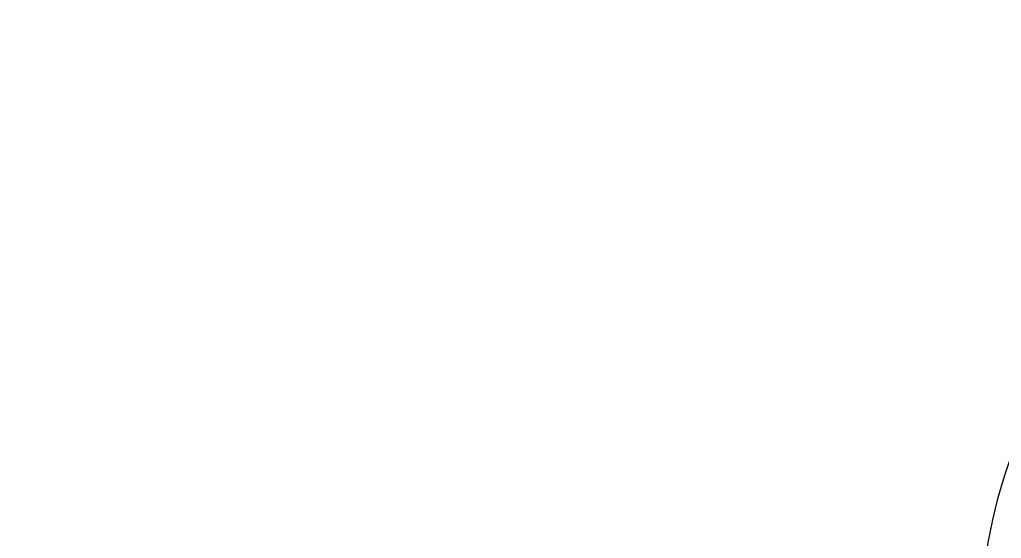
# Model space of a CAD drawing. Header units: millimetres. Extents: x 0 to 627661, y -95767 to 300888.
# Drawn here: x 508928.647 to 508930.791, y 25956.491 to 25957.623 of the extents above; entities that cross this region are included whole.
import ezdxf
from ezdxf.enums import TextEntityAlignment as Align

# ---------------------------------------------------------------- set-up
doc = ezdxf.new("R2018")
doc.units = ezdxf.units.MM
for name, color, linetype, lineweight in [('АР_Маркер экспликации', 239, 'Continuous', 13), ('АР_Номер помещения', 250, 'Continuous', 9), ('АР_Размеры', 175, 'Continuous', 9), ('АР_Сущ Несущая стена', 250, 'Continuous', 50)]:
    doc.layers.add(name, color=color, linetype=linetype, lineweight=lineweight)
doc.layers.add('АР_Названия помещений', color=124, linetype='Continuous', lineweight=5, plot=False)
doc.layers.add('АР_Помещения_площадь', color=19, linetype='Continuous', lineweight=9, plot=False)
doc.styles.add('ISOCPEUR', font='', dxfattribs={"height": 250})
doc.styles.get("Standard").update_dxf_attribs({"font": 'GOST.TTF'})
doc.styles.get('ISOCPEUR').set_extended_font_data('ISOCPEUR', italic=True)

# ---------------------------------------------------------------- blocks, each defined once
blk = doc.blocks.new('*U87')
at = {"color": 7, "style": 'ISOCPEUR', "width": 0.7, "flags": 1}
blk.add_attdef('КАТЕГОРИЯ', (-499.1655, -2092.1864), '', height=250, dxfattribs=at)
at = {"layer": 'АР_Номер помещения', "color": 7, "style": 'ISOCPEUR', "width": 0.7}
blk.add_attdef('НОМЕР_ПОМЕЩЕНИЯ', text='', height=300, dxfattribs=at).set_placement((-13874.5004, 6637.5515), align=Align.MIDDLE_CENTER)
at = {"layer": 'АР_Помещения_площадь', "color": 7, "lineweight": 30, "width": 0.7, "flags": 104}
blk.add_attdef('ИМЯ_ПОМЕЩЕНИЯ', text='', height=100, dxfattribs=at).set_placement((157.6277, 1217.1414), align=Align.MIDDLE_CENTER)
at = {"layer": 'АР_Помещения_площадь', "color": 7, "style": 'ISOCPEUR', "width": 0.7}
blk.add_attdef('ПЛОЩАДЬ_ПОМЕЩЕНИЯ', text='', height=200, dxfattribs=at).set_placement((-12654.5821, 407.6716), align=Align.MIDDLE_RIGHT)
blk = doc.blocks.new('*U85')
at = {"color": 7, "style": 'ISOCPEUR', "width": 0.7, "flags": 1}
blk.add_attdef('КАТЕГОРИЯ', (-499.1655, -2092.1864), '', height=250, dxfattribs=at)
at = {"layer": 'АР_Номер помещения', "color": 7, "style": 'ISOCPEUR', "width": 0.7}
blk.add_attdef('НОМЕР_ПОМЕЩЕНИЯ', text='', height=300, dxfattribs=at).set_placement((-17424.9012, 1870.773), align=Align.MIDDLE_CENTER)
at = {"layer": 'АР_Помещения_площадь', "color": 7, "lineweight": 30, "width": 0.7, "flags": 104}
blk.add_attdef('ИМЯ_ПОМЕЩЕНИЯ', text='', height=100, dxfattribs=at).set_placement((157.6277, 1217.1414), align=Align.MIDDLE_CENTER)
at = {"layer": 'АР_Помещения_площадь', "color": 7, "style": 'ISOCPEUR', "width": 0.7}
blk.add_attdef('ПЛОЩАДЬ_ПОМЕЩЕНИЯ', text='', height=200, dxfattribs=at).set_placement((-12452.8113, 399.3563), align=Align.MIDDLE_RIGHT)

msp = doc.modelspace()

# ---------------------------------------------------------------- linework, layer by layer
at = {"layer": 'АР_Размеры', "color": 5, "lineweight": 9, "ltscale": 100, "transparency": 33554687}
msp.add_lwpolyline([(508930.797, 25962.024), (508930.1117, 25962.3978), (508926.7502, 25961.802, 0.551224), (508926.5553, 25961.3249), (508928.3652, 25958.7978, -0.267349), (508928.4655, 25957.7684), (508927.9155, 25956.6803, 0.249629), (508927.9483, 25956.1657), (508930.4163, 25952.0217, 0.827043), (508931.4234, 25952.4057), (508930.7638, 25956.1273, -0.414326), (508931.6035, 25957.3287)], format="xyb", dxfattribs=at)
msp.add_lwpolyline([(508930.797, 25962.024), (508930.1117, 25962.3978), (508926.7502, 25961.802, 0.551224), (508926.5553, 25961.3249), (508928.3652, 25958.7978, -0.267349), (508928.4655, 25957.7684), (508927.9155, 25956.6803, 0.249629), (508927.9483, 25956.1657), (508930.4163, 25952.0217, 0.827043), (508931.4234, 25952.4057), (508930.7638, 25956.1273, -0.414326), (508931.6035, 25957.3287)], format="xyb", dxfattribs=at)
msp.add_lwpolyline([(508930.797, 25962.024), (508930.1117, 25962.3978), (508926.7502, 25961.802, 0.551224), (508926.5553, 25961.3249), (508928.3652, 25958.7978, -0.267349), (508928.4655, 25957.7684), (508927.9155, 25956.6803, 0.249629), (508927.9483, 25956.1657), (508930.4163, 25952.0217, 0.827043), (508931.4234, 25952.4057), (508930.7638, 25956.1273, -0.414326), (508931.6035, 25957.3287)], format="xyb", dxfattribs=at)
msp.add_lwpolyline([(508930.797, 25962.024), (508930.1117, 25962.3978), (508926.7502, 25961.802, 0.551224), (508926.5553, 25961.3249), (508928.3652, 25958.7978, -0.267349), (508928.4655, 25957.7684), (508927.9155, 25956.6803, 0.249629), (508927.9483, 25956.1657), (508930.4163, 25952.0217, 0.827043), (508931.4234, 25952.4057), (508930.7638, 25956.1273, -0.414326), (508931.6035, 25957.3287)], format="xyb", dxfattribs=at)
msp.add_lwpolyline([(508930.797, 25962.024), (508930.1117, 25962.3978), (508926.7502, 25961.802, 0.551224), (508926.5553, 25961.3249), (508928.3652, 25958.7978, -0.267349), (508928.4655, 25957.7684), (508927.9155, 25956.6803, 0.249629), (508927.9483, 25956.1657), (508930.4163, 25952.0217, 0.827043), (508931.4234, 25952.4057), (508930.7638, 25956.1273, -0.414326), (508931.6035, 25957.3287)], format="xyb", dxfattribs=at)
msp.add_lwpolyline([(508930.797, 25962.024), (508930.1117, 25962.3978), (508926.7502, 25961.802, 0.551224), (508926.5553, 25961.3249), (508928.3652, 25958.7978, -0.267349), (508928.4655, 25957.7684), (508927.9155, 25956.6803, 0.249629), (508927.9483, 25956.1657), (508930.4163, 25952.0217, 0.827043), (508931.4234, 25952.4057), (508930.7638, 25956.1273, -0.414326), (508931.6035, 25957.3287)], format="xyb", dxfattribs=at)
msp.add_lwpolyline([(508930.797, 25962.024), (508930.1117, 25962.3978), (508926.7502, 25961.802, 0.551224), (508926.5553, 25961.3249), (508928.3652, 25958.7978, -0.267349), (508928.4655, 25957.7684), (508927.9155, 25956.6803, 0.249629), (508927.9483, 25956.1657), (508930.4163, 25952.0217, 0.827043), (508931.4234, 25952.4057), (508930.7638, 25956.1273, -0.414326), (508931.6035, 25957.3287)], format="xyb", dxfattribs=at)
msp.add_lwpolyline([(508930.797, 25962.024), (508930.1117, 25962.3978), (508926.7502, 25961.802, 0.551224), (508926.5553, 25961.3249), (508928.3652, 25958.7978, -0.267349), (508928.4655, 25957.7684), (508927.9155, 25956.6803, 0.249629), (508927.9483, 25956.1657), (508930.4163, 25952.0217, 0.827043), (508931.4234, 25952.4057), (508930.7638, 25956.1273, -0.414326), (508931.6035, 25957.3287)], format="xyb", dxfattribs=at)
msp.add_lwpolyline([(508930.797, 25962.024), (508930.1117, 25962.3978), (508926.7502, 25961.802, 0.551224), (508926.5553, 25961.3249), (508928.3652, 25958.7978, -0.267349), (508928.4655, 25957.7684), (508927.9155, 25956.6803, 0.249629), (508927.9483, 25956.1657), (508930.4163, 25952.0217, 0.827043), (508931.4234, 25952.4057), (508930.7638, 25956.1273, -0.414326), (508931.6035, 25957.3287)], format="xyb", dxfattribs=at)
msp.add_lwpolyline([(508930.797, 25962.024), (508930.1117, 25962.3978), (508926.7502, 25961.802, 0.551224), (508926.5553, 25961.3249), (508928.3652, 25958.7978, -0.267349), (508928.4655, 25957.7684), (508927.9155, 25956.6803, 0.249629), (508927.9483, 25956.1657), (508930.4163, 25952.0217, 0.827043), (508931.4234, 25952.4057), (508930.7638, 25956.1273, -0.414326), (508931.6035, 25957.3287)], format="xyb", dxfattribs=at)
msp.add_lwpolyline([(508930.797, 25962.024), (508930.1117, 25962.3978), (508926.7502, 25961.802, 0.551224), (508926.5553, 25961.3249), (508928.3652, 25958.7978, -0.267349), (508928.4655, 25957.7684), (508927.9155, 25956.6803, 0.249629), (508927.9483, 25956.1657), (508930.4163, 25952.0217, 0.827043), (508931.4234, 25952.4057), (508930.7638, 25956.1273, -0.414326), (508931.6035, 25957.3287)], format="xyb", dxfattribs=at)
msp.add_lwpolyline([(508930.797, 25962.024), (508930.1117, 25962.3978), (508926.7502, 25961.802, 0.551224), (508926.5553, 25961.3249), (508928.3652, 25958.7978, -0.267349), (508928.4655, 25957.7684), (508927.9155, 25956.6803, 0.249629), (508927.9483, 25956.1657), (508930.4163, 25952.0217, 0.827043), (508931.4234, 25952.4057), (508930.7638, 25956.1273, -0.414326), (508931.6035, 25957.3287)], format="xyb", dxfattribs=at)
msp.add_lwpolyline([(508930.797, 25962.024), (508930.1117, 25962.3978), (508926.7502, 25961.802, 0.551224), (508926.5553, 25961.3249), (508928.3652, 25958.7978, -0.267349), (508928.4655, 25957.7684), (508927.9155, 25956.6803, 0.249629), (508927.9483, 25956.1657), (508930.4163, 25952.0217, 0.827043), (508931.4234, 25952.4057), (508930.7638, 25956.1273, -0.414326), (508931.6035, 25957.3287)], format="xyb", dxfattribs=at)
msp.add_lwpolyline([(508930.797, 25962.024), (508930.1117, 25962.3978), (508926.7502, 25961.802, 0.551224), (508926.5553, 25961.3249), (508928.3652, 25958.7978, -0.267349), (508928.4655, 25957.7684), (508927.9155, 25956.6803, 0.249629), (508927.9483, 25956.1657), (508930.4163, 25952.0217, 0.827043), (508931.4234, 25952.4057), (508930.7638, 25956.1273, -0.414326), (508931.6035, 25957.3287)], format="xyb", dxfattribs=at)
msp.add_lwpolyline([(508930.797, 25962.024), (508930.1117, 25962.3978), (508926.7502, 25961.802, 0.551224), (508926.5553, 25961.3249), (508928.3652, 25958.7978, -0.267349), (508928.4655, 25957.7684), (508927.9155, 25956.6803, 0.249629), (508927.9483, 25956.1657), (508930.4163, 25952.0217, 0.827043), (508931.4234, 25952.4057), (508930.7638, 25956.1273, -0.414326), (508931.6035, 25957.3287)], format="xyb", dxfattribs=at)
msp.add_lwpolyline([(508930.797, 25962.024), (508930.1117, 25962.3978), (508926.7502, 25961.802, 0.551224), (508926.5553, 25961.3249), (508928.3652, 25958.7978, -0.267349), (508928.4655, 25957.7684), (508927.9155, 25956.6803, 0.249629), (508927.9483, 25956.1657), (508930.4163, 25952.0217, 0.827043), (508931.4234, 25952.4057), (508930.7638, 25956.1273, -0.414326), (508931.6035, 25957.3287)], format="xyb", dxfattribs=at)
msp.add_lwpolyline([(508930.797, 25962.024), (508930.1117, 25962.3978), (508926.7502, 25961.802, 0.551224), (508926.5553, 25961.3249), (508928.3652, 25958.7978, -0.267349), (508928.4655, 25957.7684), (508927.9155, 25956.6803, 0.249629), (508927.9483, 25956.1657), (508930.4163, 25952.0217, 0.827043), (508931.4234, 25952.4057), (508930.7638, 25956.1273, -0.414326), (508931.6035, 25957.3287)], format="xyb", dxfattribs=at)
msp.add_lwpolyline([(508930.797, 25962.024), (508930.1117, 25962.3978), (508926.7502, 25961.802, 0.551224), (508926.5553, 25961.3249), (508928.3652, 25958.7978, -0.267349), (508928.4655, 25957.7684), (508927.9155, 25956.6803, 0.249629), (508927.9483, 25956.1657), (508930.4163, 25952.0217, 0.827043), (508931.4234, 25952.4057), (508930.7638, 25956.1273, -0.414326), (508931.6035, 25957.3287)], format="xyb", dxfattribs=at)
msp.add_lwpolyline([(508930.797, 25962.024), (508930.1117, 25962.3978), (508926.7502, 25961.802, 0.551224), (508926.5553, 25961.3249), (508928.3652, 25958.7978, -0.267349), (508928.4655, 25957.7684), (508927.9155, 25956.6803, 0.249629), (508927.9483, 25956.1657), (508930.4163, 25952.0217, 0.827043), (508931.4234, 25952.4057), (508930.7638, 25956.1273, -0.414326), (508931.6035, 25957.3287)], format="xyb", dxfattribs=at)
msp.add_lwpolyline([(508930.797, 25962.024), (508930.1117, 25962.3978), (508926.7502, 25961.802, 0.551224), (508926.5553, 25961.3249), (508928.3652, 25958.7978, -0.267349), (508928.4655, 25957.7684), (508927.9155, 25956.6803, 0.249629), (508927.9483, 25956.1657), (508930.4163, 25952.0217, 0.827043), (508931.4234, 25952.4057), (508930.7638, 25956.1273, -0.414326), (508931.6035, 25957.3287)], format="xyb", dxfattribs=at)
msp.add_lwpolyline([(508930.797, 25962.024), (508930.1117, 25962.3978), (508926.7502, 25961.802, 0.551224), (508926.5553, 25961.3249), (508928.3652, 25958.7978, -0.267349), (508928.4655, 25957.7684), (508927.9155, 25956.6803, 0.249629), (508927.9483, 25956.1657), (508930.4163, 25952.0217, 0.827043), (508931.4234, 25952.4057), (508930.7638, 25956.1273, -0.414326), (508931.6035, 25957.3287)], format="xyb", dxfattribs=at)
msp.add_lwpolyline([(508930.797, 25962.024), (508930.1117, 25962.3978), (508926.7502, 25961.802, 0.551224), (508926.5553, 25961.3249), (508928.3652, 25958.7978, -0.267349), (508928.4655, 25957.7684), (508927.9155, 25956.6803, 0.249629), (508927.9483, 25956.1657), (508930.4163, 25952.0217, 0.827043), (508931.4234, 25952.4057), (508930.7638, 25956.1273, -0.414326), (508931.6035, 25957.3287)], format="xyb", dxfattribs=at)
msp.add_lwpolyline([(508930.797, 25962.024), (508930.1117, 25962.3978), (508926.7502, 25961.802, 0.551224), (508926.5553, 25961.3249), (508928.3652, 25958.7978, -0.267349), (508928.4655, 25957.7684), (508927.9155, 25956.6803, 0.249629), (508927.9483, 25956.1657), (508930.4163, 25952.0217, 0.827043), (508931.4234, 25952.4057), (508930.7638, 25956.1273, -0.414326), (508931.6035, 25957.3287)], format="xyb", dxfattribs=at)
msp.add_lwpolyline([(508930.797, 25962.024), (508930.1117, 25962.3978), (508926.7502, 25961.802, 0.551224), (508926.5553, 25961.3249), (508928.3652, 25958.7978, -0.267349), (508928.4655, 25957.7684), (508927.9155, 25956.6803, 0.249629), (508927.9483, 25956.1657), (508930.4163, 25952.0217, 0.827043), (508931.4234, 25952.4057), (508930.7638, 25956.1273, -0.414326), (508931.6035, 25957.3287)], format="xyb", dxfattribs=at)
msp.add_lwpolyline([(508930.797, 25962.024), (508930.1117, 25962.3978), (508926.7502, 25961.802, 0.551224), (508926.5553, 25961.3249), (508928.3652, 25958.7978, -0.267349), (508928.4655, 25957.7684), (508927.9155, 25956.6803, 0.249629), (508927.9483, 25956.1657), (508930.4163, 25952.0217, 0.827043), (508931.4234, 25952.4057), (508930.7638, 25956.1273, -0.414326), (508931.6035, 25957.3287)], format="xyb", dxfattribs=at)
msp.add_lwpolyline([(508930.797, 25962.024), (508930.1117, 25962.3978), (508926.7502, 25961.802, 0.551224), (508926.5553, 25961.3249), (508928.3652, 25958.7978, -0.267349), (508928.4655, 25957.7684), (508927.9155, 25956.6803, 0.249629), (508927.9483, 25956.1657), (508930.4163, 25952.0217, 0.827043), (508931.4234, 25952.4057), (508930.7638, 25956.1273, -0.414326), (508931.6035, 25957.3287)], format="xyb", dxfattribs=at)
msp.add_lwpolyline([(508930.797, 25962.024), (508930.1117, 25962.3978), (508926.7502, 25961.802, 0.551224), (508926.5553, 25961.3249), (508928.3652, 25958.7978, -0.267349), (508928.4655, 25957.7684), (508927.9155, 25956.6803, 0.249629), (508927.9483, 25956.1657), (508930.4163, 25952.0217, 0.827043), (508931.4234, 25952.4057), (508930.7638, 25956.1273, -0.414326), (508931.6035, 25957.3287)], format="xyb", dxfattribs=at)
msp.add_lwpolyline([(508930.797, 25962.024), (508930.1117, 25962.3978), (508926.7502, 25961.802, 0.551224), (508926.5553, 25961.3249), (508928.3652, 25958.7978, -0.267349), (508928.4655, 25957.7684), (508927.9155, 25956.6803, 0.249629), (508927.9483, 25956.1657), (508930.4163, 25952.0217, 0.827043), (508931.4234, 25952.4057), (508930.7638, 25956.1273, -0.414326), (508931.6035, 25957.3287)], format="xyb", dxfattribs=at)
msp.add_lwpolyline([(508930.797, 25962.024), (508930.1117, 25962.3978), (508926.7502, 25961.802, 0.551224), (508926.5553, 25961.3249), (508928.3652, 25958.7978, -0.267349), (508928.4655, 25957.7684), (508927.9155, 25956.6803, 0.249629), (508927.9483, 25956.1657), (508930.4163, 25952.0217, 0.827043), (508931.4234, 25952.4057), (508930.7638, 25956.1273, -0.414326), (508931.6035, 25957.3287)], format="xyb", dxfattribs=at)
msp.add_lwpolyline([(508930.797, 25962.024), (508930.1117, 25962.3978), (508926.7502, 25961.802, 0.551224), (508926.5553, 25961.3249), (508928.3652, 25958.7978, -0.267349), (508928.4655, 25957.7684), (508927.9155, 25956.6803, 0.249629), (508927.9483, 25956.1657), (508930.4163, 25952.0217, 0.827043), (508931.4234, 25952.4057), (508930.7638, 25956.1273, -0.414326), (508931.6035, 25957.3287)], format="xyb", dxfattribs=at)
msp.add_lwpolyline([(508930.797, 25962.024), (508930.1117, 25962.3978), (508926.7502, 25961.802, 0.551224), (508926.5553, 25961.3249), (508928.3652, 25958.7978, -0.267349), (508928.4655, 25957.7684), (508927.9155, 25956.6803, 0.249629), (508927.9483, 25956.1657), (508930.4163, 25952.0217, 0.827043), (508931.4234, 25952.4057), (508930.7638, 25956.1273, -0.414326), (508931.6035, 25957.3287)], format="xyb", dxfattribs=at)
msp.add_lwpolyline([(508930.797, 25962.024), (508930.1117, 25962.3978), (508926.7502, 25961.802, 0.551224), (508926.5553, 25961.3249), (508928.3652, 25958.7978, -0.267349), (508928.4655, 25957.7684), (508927.9155, 25956.6803, 0.249629), (508927.9483, 25956.1657), (508930.4163, 25952.0217, 0.827043), (508931.4234, 25952.4057), (508930.7638, 25956.1273, -0.414326), (508931.6035, 25957.3287)], format="xyb", dxfattribs=at)
msp.add_lwpolyline([(508930.797, 25962.024), (508930.1117, 25962.3978), (508926.7502, 25961.802, 0.551224), (508926.5553, 25961.3249), (508928.3652, 25958.7978, -0.267349), (508928.4655, 25957.7684), (508927.9155, 25956.6803, 0.249629), (508927.9483, 25956.1657), (508930.4163, 25952.0217, 0.827043), (508931.4234, 25952.4057), (508930.7638, 25956.1273, -0.414326), (508931.6035, 25957.3287)], format="xyb", dxfattribs=at)
msp.add_lwpolyline([(508930.797, 25962.024), (508930.1117, 25962.3978), (508926.7502, 25961.802, 0.551224), (508926.5553, 25961.3249), (508928.3652, 25958.7978, -0.267349), (508928.4655, 25957.7684), (508927.9155, 25956.6803, 0.249629), (508927.9483, 25956.1657), (508930.4163, 25952.0217, 0.827043), (508931.4234, 25952.4057), (508930.7638, 25956.1273, -0.414326), (508931.6035, 25957.3287)], format="xyb", dxfattribs=at)
msp.add_lwpolyline([(508930.797, 25962.024), (508930.1117, 25962.3978), (508926.7502, 25961.802, 0.551224), (508926.5553, 25961.3249), (508928.3652, 25958.7978, -0.267349), (508928.4655, 25957.7684), (508927.9155, 25956.6803, 0.249629), (508927.9483, 25956.1657), (508930.4163, 25952.0217, 0.827043), (508931.4234, 25952.4057), (508930.7638, 25956.1273, -0.414326), (508931.6035, 25957.3287)], format="xyb", dxfattribs=at)
msp.add_lwpolyline([(508930.797, 25962.024), (508930.1117, 25962.3978), (508926.7502, 25961.802, 0.551224), (508926.5553, 25961.3249), (508928.3652, 25958.7978, -0.267349), (508928.4655, 25957.7684), (508927.9155, 25956.6803, 0.249629), (508927.9483, 25956.1657), (508930.4163, 25952.0217, 0.827043), (508931.4234, 25952.4057), (508930.7638, 25956.1273, -0.414326), (508931.6035, 25957.3287)], format="xyb", dxfattribs=at)
msp.add_lwpolyline([(508930.797, 25962.024), (508930.1117, 25962.3978), (508926.7502, 25961.802, 0.551224), (508926.5553, 25961.3249), (508928.3652, 25958.7978, -0.267349), (508928.4655, 25957.7684), (508927.9155, 25956.6803, 0.249629), (508927.9483, 25956.1657), (508930.4163, 25952.0217, 0.827043), (508931.4234, 25952.4057), (508930.7638, 25956.1273, -0.414326), (508931.6035, 25957.3287)], format="xyb", dxfattribs=at)
msp.add_lwpolyline([(508930.797, 25962.024), (508930.1117, 25962.3978), (508926.7502, 25961.802, 0.551224), (508926.5553, 25961.3249), (508928.3652, 25958.7978, -0.267349), (508928.4655, 25957.7684), (508927.9155, 25956.6803, 0.249629), (508927.9483, 25956.1657), (508930.4163, 25952.0217, 0.827043), (508931.4234, 25952.4057), (508930.7638, 25956.1273, -0.414326), (508931.6035, 25957.3287)], format="xyb", dxfattribs=at)
msp.add_lwpolyline([(508930.797, 25962.024), (508930.1117, 25962.3978), (508926.7502, 25961.802, 0.551224), (508926.5553, 25961.3249), (508928.3652, 25958.7978, -0.267349), (508928.4655, 25957.7684), (508927.9155, 25956.6803, 0.249629), (508927.9483, 25956.1657), (508930.4163, 25952.0217, 0.827043), (508931.4234, 25952.4057), (508930.7638, 25956.1273, -0.414326), (508931.6035, 25957.3287)], format="xyb", dxfattribs=at)
msp.add_lwpolyline([(508930.797, 25962.024), (508930.1117, 25962.3978), (508926.7502, 25961.802, 0.551224), (508926.5553, 25961.3249), (508928.3652, 25958.7978, -0.267349), (508928.4655, 25957.7684), (508927.9155, 25956.6803, 0.249629), (508927.9483, 25956.1657), (508930.4163, 25952.0217, 0.827043), (508931.4234, 25952.4057), (508930.7638, 25956.1273, -0.414326), (508931.6035, 25957.3287)], format="xyb", dxfattribs=at)
msp.add_lwpolyline([(508930.797, 25962.024), (508930.1117, 25962.3978), (508926.7502, 25961.802, 0.551224), (508926.5553, 25961.3249), (508928.3652, 25958.7978, -0.267349), (508928.4655, 25957.7684), (508927.9155, 25956.6803, 0.249629), (508927.9483, 25956.1657), (508930.4163, 25952.0217, 0.827043), (508931.4234, 25952.4057), (508930.7638, 25956.1273, -0.414326), (508931.6035, 25957.3287)], format="xyb", dxfattribs=at)
msp.add_lwpolyline([(508930.797, 25962.024), (508930.1117, 25962.3978), (508926.7502, 25961.802, 0.551224), (508926.5553, 25961.3249), (508928.3652, 25958.7978, -0.267349), (508928.4655, 25957.7684), (508927.9155, 25956.6803, 0.249629), (508927.9483, 25956.1657), (508930.4163, 25952.0217, 0.827043), (508931.4234, 25952.4057), (508930.7638, 25956.1273, -0.414326), (508931.6035, 25957.3287)], format="xyb", dxfattribs=at)
msp.add_lwpolyline([(508930.797, 25962.024), (508930.1117, 25962.3978), (508926.7502, 25961.802, 0.551224), (508926.5553, 25961.3249), (508928.3652, 25958.7978, -0.267349), (508928.4655, 25957.7684), (508927.9155, 25956.6803, 0.249629), (508927.9483, 25956.1657), (508930.4163, 25952.0217, 0.827043), (508931.4234, 25952.4057), (508930.7638, 25956.1273, -0.414326), (508931.6035, 25957.3287)], format="xyb", dxfattribs=at)
msp.add_lwpolyline([(508930.797, 25962.024), (508930.1117, 25962.3978), (508926.7502, 25961.802, 0.551224), (508926.5553, 25961.3249), (508928.3652, 25958.7978, -0.267349), (508928.4655, 25957.7684), (508927.9155, 25956.6803, 0.249629), (508927.9483, 25956.1657), (508930.4163, 25952.0217, 0.827043), (508931.4234, 25952.4057), (508930.7638, 25956.1273, -0.414326), (508931.6035, 25957.3287)], format="xyb", dxfattribs=at)
msp.add_lwpolyline([(508930.797, 25962.024), (508930.1117, 25962.3978), (508926.7502, 25961.802, 0.551224), (508926.5553, 25961.3249), (508928.3652, 25958.7978, -0.267349), (508928.4655, 25957.7684), (508927.9155, 25956.6803, 0.249629), (508927.9483, 25956.1657), (508930.4163, 25952.0217, 0.827043), (508931.4234, 25952.4057), (508930.7638, 25956.1273, -0.414326), (508931.6035, 25957.3287)], format="xyb", dxfattribs=at)
msp.add_lwpolyline([(508930.797, 25962.024), (508930.1117, 25962.3978), (508926.7502, 25961.802, 0.551224), (508926.5553, 25961.3249), (508928.3652, 25958.7978, -0.267349), (508928.4655, 25957.7684), (508927.9155, 25956.6803, 0.249629), (508927.9483, 25956.1657), (508930.4163, 25952.0217, 0.827043), (508931.4234, 25952.4057), (508930.7638, 25956.1273, -0.414326), (508931.6035, 25957.3287)], format="xyb", dxfattribs=at)
msp.add_lwpolyline([(508930.797, 25962.024), (508930.1117, 25962.3978), (508926.7502, 25961.802, 0.551224), (508926.5553, 25961.3249), (508928.3652, 25958.7978, -0.267349), (508928.4655, 25957.7684), (508927.9155, 25956.6803, 0.249629), (508927.9483, 25956.1657), (508930.4163, 25952.0217, 0.827043), (508931.4234, 25952.4057), (508930.7638, 25956.1273, -0.414326), (508931.6035, 25957.3287)], format="xyb", dxfattribs=at)
msp.add_lwpolyline([(508930.797, 25962.024), (508930.1117, 25962.3978), (508926.7502, 25961.802, 0.551224), (508926.5553, 25961.3249), (508928.3652, 25958.7978, -0.267349), (508928.4655, 25957.7684), (508927.9155, 25956.6803, 0.249629), (508927.9483, 25956.1657), (508930.4163, 25952.0217, 0.827043), (508931.4234, 25952.4057), (508930.7638, 25956.1273, -0.414326), (508931.6035, 25957.3287)], format="xyb", dxfattribs=at)
msp.add_lwpolyline([(508930.797, 25962.024), (508930.1117, 25962.3978), (508926.7502, 25961.802, 0.551224), (508926.5553, 25961.3249), (508928.3652, 25958.7978, -0.267349), (508928.4655, 25957.7684), (508927.9155, 25956.6803, 0.249629), (508927.9483, 25956.1657), (508930.4163, 25952.0217, 0.827043), (508931.4234, 25952.4057), (508930.7638, 25956.1273, -0.414326), (508931.6035, 25957.3287)], format="xyb", dxfattribs=at)
msp.add_lwpolyline([(508930.797, 25962.024), (508930.1117, 25962.3978), (508926.7502, 25961.802, 0.551224), (508926.5553, 25961.3249), (508928.3652, 25958.7978, -0.267349), (508928.4655, 25957.7684), (508927.9155, 25956.6803, 0.249629), (508927.9483, 25956.1657), (508930.4163, 25952.0217, 0.827043), (508931.4234, 25952.4057), (508930.7638, 25956.1273, -0.414326), (508931.6035, 25957.3287)], format="xyb", dxfattribs=at)
msp.add_lwpolyline([(508930.797, 25962.024), (508930.1117, 25962.3978), (508926.7502, 25961.802, 0.551224), (508926.5553, 25961.3249), (508928.3652, 25958.7978, -0.267349), (508928.4655, 25957.7684), (508927.9155, 25956.6803, 0.249629), (508927.9483, 25956.1657), (508930.4163, 25952.0217, 0.827043), (508931.4234, 25952.4057), (508930.7638, 25956.1273, -0.414326), (508931.6035, 25957.3287)], format="xyb", dxfattribs=at)
msp.add_lwpolyline([(508930.797, 25962.024), (508930.1117, 25962.3978), (508926.7502, 25961.802, 0.551224), (508926.5553, 25961.3249), (508928.3652, 25958.7978, -0.267349), (508928.4655, 25957.7684), (508927.9155, 25956.6803, 0.249629), (508927.9483, 25956.1657), (508930.4163, 25952.0217, 0.827043), (508931.4234, 25952.4057), (508930.7638, 25956.1273, -0.414326), (508931.6035, 25957.3287)], format="xyb", dxfattribs=at)
msp.add_lwpolyline([(508930.797, 25962.024), (508930.1117, 25962.3978), (508926.7502, 25961.802, 0.551224), (508926.5553, 25961.3249), (508928.3652, 25958.7978, -0.267349), (508928.4655, 25957.7684), (508927.9155, 25956.6803, 0.249629), (508927.9483, 25956.1657), (508930.4163, 25952.0217, 0.827043), (508931.4234, 25952.4057), (508930.7638, 25956.1273, -0.414326), (508931.6035, 25957.3287)], format="xyb", dxfattribs=at)
msp.add_lwpolyline([(508930.797, 25962.024), (508930.1117, 25962.3978), (508926.7502, 25961.802, 0.551224), (508926.5553, 25961.3249), (508928.3652, 25958.7978, -0.267349), (508928.4655, 25957.7684), (508927.9155, 25956.6803, 0.249629), (508927.9483, 25956.1657), (508930.4163, 25952.0217, 0.827043), (508931.4234, 25952.4057), (508930.7638, 25956.1273, -0.414326), (508931.6035, 25957.3287)], format="xyb", dxfattribs=at)
msp.add_lwpolyline([(508930.797, 25962.024), (508930.1117, 25962.3978), (508926.7502, 25961.802, 0.551224), (508926.5553, 25961.3249), (508928.3652, 25958.7978, -0.267349), (508928.4655, 25957.7684), (508927.9155, 25956.6803, 0.249629), (508927.9483, 25956.1657), (508930.4163, 25952.0217, 0.827043), (508931.4234, 25952.4057), (508930.7638, 25956.1273, -0.414326), (508931.6035, 25957.3287)], format="xyb", dxfattribs=at)
msp.add_lwpolyline([(508930.797, 25962.024), (508930.1117, 25962.3978), (508926.7502, 25961.802, 0.551224), (508926.5553, 25961.3249), (508928.3652, 25958.7978, -0.267349), (508928.4655, 25957.7684), (508927.9155, 25956.6803, 0.249629), (508927.9483, 25956.1657), (508930.4163, 25952.0217, 0.827043), (508931.4234, 25952.4057), (508930.7638, 25956.1273, -0.414326), (508931.6035, 25957.3287)], format="xyb", dxfattribs=at)
msp.add_lwpolyline([(508930.797, 25962.024), (508930.1117, 25962.3978), (508926.7502, 25961.802, 0.551224), (508926.5553, 25961.3249), (508928.3652, 25958.7978, -0.267349), (508928.4655, 25957.7684), (508927.9155, 25956.6803, 0.249629), (508927.9483, 25956.1657), (508930.4163, 25952.0217, 0.827043), (508931.4234, 25952.4057), (508930.7638, 25956.1273, -0.414326), (508931.6035, 25957.3287)], format="xyb", dxfattribs=at)
msp.add_lwpolyline([(508930.797, 25962.024), (508930.1117, 25962.3978), (508926.7502, 25961.802, 0.551224), (508926.5553, 25961.3249), (508928.3652, 25958.7978, -0.267349), (508928.4655, 25957.7684), (508927.9155, 25956.6803, 0.249629), (508927.9483, 25956.1657), (508930.4163, 25952.0217, 0.827043), (508931.4234, 25952.4057), (508930.7638, 25956.1273, -0.414326), (508931.6035, 25957.3287)], format="xyb", dxfattribs=at)
msp.add_lwpolyline([(508930.797, 25962.024), (508930.1117, 25962.3978), (508926.7502, 25961.802, 0.551224), (508926.5553, 25961.3249), (508928.3652, 25958.7978, -0.267349), (508928.4655, 25957.7684), (508927.9155, 25956.6803, 0.249629), (508927.9483, 25956.1657), (508930.4163, 25952.0217, 0.827043), (508931.4234, 25952.4057), (508930.7638, 25956.1273, -0.414326), (508931.6035, 25957.3287)], format="xyb", dxfattribs=at)
msp.add_lwpolyline([(508930.797, 25962.024), (508930.1117, 25962.3978), (508926.7502, 25961.802, 0.551224), (508926.5553, 25961.3249), (508928.3652, 25958.7978, -0.267349), (508928.4655, 25957.7684), (508927.9155, 25956.6803, 0.249629), (508927.9483, 25956.1657), (508930.4163, 25952.0217, 0.827043), (508931.4234, 25952.4057), (508930.7638, 25956.1273, -0.414326), (508931.6035, 25957.3287)], format="xyb", dxfattribs=at)
msp.add_lwpolyline([(508930.797, 25962.024), (508930.1117, 25962.3978), (508926.7502, 25961.802, 0.551224), (508926.5553, 25961.3249), (508928.3652, 25958.7978, -0.267349), (508928.4655, 25957.7684), (508927.9155, 25956.6803, 0.249629), (508927.9483, 25956.1657), (508930.4163, 25952.0217, 0.827043), (508931.4234, 25952.4057), (508930.7638, 25956.1273, -0.414326), (508931.6035, 25957.3287)], format="xyb", dxfattribs=at)
msp.add_lwpolyline([(508930.797, 25962.024), (508930.1117, 25962.3978), (508926.7502, 25961.802, 0.551224), (508926.5553, 25961.3249), (508928.3652, 25958.7978, -0.267349), (508928.4655, 25957.7684), (508927.9155, 25956.6803, 0.249629), (508927.9483, 25956.1657), (508930.4163, 25952.0217, 0.827043), (508931.4234, 25952.4057), (508930.7638, 25956.1273, -0.414326), (508931.6035, 25957.3287)], format="xyb", dxfattribs=at)
msp.add_lwpolyline([(508930.797, 25962.024), (508930.1117, 25962.3978), (508926.7502, 25961.802, 0.551224), (508926.5553, 25961.3249), (508928.3652, 25958.7978, -0.267349), (508928.4655, 25957.7684), (508927.9155, 25956.6803, 0.249629), (508927.9483, 25956.1657), (508930.4163, 25952.0217, 0.827043), (508931.4234, 25952.4057), (508930.7638, 25956.1273, -0.414326), (508931.6035, 25957.3287)], format="xyb", dxfattribs=at)
msp.add_lwpolyline([(508930.797, 25962.024), (508930.1117, 25962.3978), (508926.7502, 25961.802, 0.551224), (508926.5553, 25961.3249), (508928.3652, 25958.7978, -0.267349), (508928.4655, 25957.7684), (508927.9155, 25956.6803, 0.249629), (508927.9483, 25956.1657), (508930.4163, 25952.0217, 0.827043), (508931.4234, 25952.4057), (508930.7638, 25956.1273, -0.414326), (508931.6035, 25957.3287)], format="xyb", dxfattribs=at)
msp.add_lwpolyline([(508930.797, 25962.024), (508930.1117, 25962.3978), (508926.7502, 25961.802, 0.551224), (508926.5553, 25961.3249), (508928.3652, 25958.7978, -0.267349), (508928.4655, 25957.7684), (508927.9155, 25956.6803, 0.249629), (508927.9483, 25956.1657), (508930.4163, 25952.0217, 0.827043), (508931.4234, 25952.4057), (508930.7638, 25956.1273, -0.414326), (508931.6035, 25957.3287)], format="xyb", dxfattribs=at)
msp.add_lwpolyline([(508930.797, 25962.024), (508930.1117, 25962.3978), (508926.7502, 25961.802, 0.551224), (508926.5553, 25961.3249), (508928.3652, 25958.7978, -0.267349), (508928.4655, 25957.7684), (508927.9155, 25956.6803, 0.249629), (508927.9483, 25956.1657), (508930.4163, 25952.0217, 0.827043), (508931.4234, 25952.4057), (508930.7638, 25956.1273, -0.414326), (508931.6035, 25957.3287)], format="xyb", dxfattribs=at)
msp.add_lwpolyline([(508930.797, 25962.024), (508930.1117, 25962.3978), (508926.7502, 25961.802, 0.551224), (508926.5553, 25961.3249), (508928.3652, 25958.7978, -0.267349), (508928.4655, 25957.7684), (508927.9155, 25956.6803, 0.249629), (508927.9483, 25956.1657), (508930.4163, 25952.0217, 0.827043), (508931.4234, 25952.4057), (508930.7638, 25956.1273, -0.414326), (508931.6035, 25957.3287)], format="xyb", dxfattribs=at)
msp.add_lwpolyline([(508930.797, 25962.024), (508930.1117, 25962.3978), (508926.7502, 25961.802, 0.551224), (508926.5553, 25961.3249), (508928.3652, 25958.7978, -0.267349), (508928.4655, 25957.7684), (508927.9155, 25956.6803, 0.249629), (508927.9483, 25956.1657), (508930.4163, 25952.0217, 0.827043), (508931.4234, 25952.4057), (508930.7638, 25956.1273, -0.414326), (508931.6035, 25957.3287)], format="xyb", dxfattribs=at)
msp.add_lwpolyline([(508930.797, 25962.024), (508930.1117, 25962.3978), (508926.7502, 25961.802, 0.551224), (508926.5553, 25961.3249), (508928.3652, 25958.7978, -0.267349), (508928.4655, 25957.7684), (508927.9155, 25956.6803, 0.249629), (508927.9483, 25956.1657), (508930.4163, 25952.0217, 0.827043), (508931.4234, 25952.4057), (508930.7638, 25956.1273, -0.414326), (508931.6035, 25957.3287)], format="xyb", dxfattribs=at)
msp.add_lwpolyline([(508930.797, 25962.024), (508930.1117, 25962.3978), (508926.7502, 25961.802, 0.551224), (508926.5553, 25961.3249), (508928.3652, 25958.7978, -0.267349), (508928.4655, 25957.7684), (508927.9155, 25956.6803, 0.249629), (508927.9483, 25956.1657), (508930.4163, 25952.0217, 0.827043), (508931.4234, 25952.4057), (508930.7638, 25956.1273, -0.414326), (508931.6035, 25957.3287)], format="xyb", dxfattribs=at)
msp.add_lwpolyline([(508930.797, 25962.024), (508930.1117, 25962.3978), (508926.7502, 25961.802, 0.551224), (508926.5553, 25961.3249), (508928.3652, 25958.7978, -0.267349), (508928.4655, 25957.7684), (508927.9155, 25956.6803, 0.249629), (508927.9483, 25956.1657), (508930.4163, 25952.0217, 0.827043), (508931.4234, 25952.4057), (508930.7638, 25956.1273, -0.414326), (508931.6035, 25957.3287)], format="xyb", dxfattribs=at)
msp.add_lwpolyline([(508930.797, 25962.024), (508930.1117, 25962.3978), (508926.7502, 25961.802, 0.551224), (508926.5553, 25961.3249), (508928.3652, 25958.7978, -0.267349), (508928.4655, 25957.7684), (508927.9155, 25956.6803, 0.249629), (508927.9483, 25956.1657), (508930.4163, 25952.0217, 0.827043), (508931.4234, 25952.4057), (508930.7638, 25956.1273, -0.414326), (508931.6035, 25957.3287)], format="xyb", dxfattribs=at)
msp.add_lwpolyline([(508930.797, 25962.024), (508930.1117, 25962.3978), (508926.7502, 25961.802, 0.551224), (508926.5553, 25961.3249), (508928.3652, 25958.7978, -0.267349), (508928.4655, 25957.7684), (508927.9155, 25956.6803, 0.249629), (508927.9483, 25956.1657), (508930.4163, 25952.0217, 0.827043), (508931.4234, 25952.4057), (508930.7638, 25956.1273, -0.414326), (508931.6035, 25957.3287)], format="xyb", dxfattribs=at)
msp.add_lwpolyline([(508930.797, 25962.024), (508930.1117, 25962.3978), (508926.7502, 25961.802, 0.551224), (508926.5553, 25961.3249), (508928.3652, 25958.7978, -0.267349), (508928.4655, 25957.7684), (508927.9155, 25956.6803, 0.249629), (508927.9483, 25956.1657), (508930.4163, 25952.0217, 0.827043), (508931.4234, 25952.4057), (508930.7638, 25956.1273, -0.414326), (508931.6035, 25957.3287)], format="xyb", dxfattribs=at)
msp.add_lwpolyline([(508930.797, 25962.024), (508930.1117, 25962.3978), (508926.7502, 25961.802, 0.551224), (508926.5553, 25961.3249), (508928.3652, 25958.7978, -0.267349), (508928.4655, 25957.7684), (508927.9155, 25956.6803, 0.249629), (508927.9483, 25956.1657), (508930.4163, 25952.0217, 0.827043), (508931.4234, 25952.4057), (508930.7638, 25956.1273, -0.414326), (508931.6035, 25957.3287)], format="xyb", dxfattribs=at)
msp.add_lwpolyline([(508930.797, 25962.024), (508930.1117, 25962.3978), (508926.7502, 25961.802, 0.551224), (508926.5553, 25961.3249), (508928.3652, 25958.7978, -0.267349), (508928.4655, 25957.7684), (508927.9155, 25956.6803, 0.249629), (508927.9483, 25956.1657), (508930.4163, 25952.0217, 0.827043), (508931.4234, 25952.4057), (508930.7638, 25956.1273, -0.414326), (508931.6035, 25957.3287)], format="xyb", dxfattribs=at)
msp.add_lwpolyline([(508930.797, 25962.024), (508930.1117, 25962.3978), (508926.7502, 25961.802, 0.551224), (508926.5553, 25961.3249), (508928.3652, 25958.7978, -0.267349), (508928.4655, 25957.7684), (508927.9155, 25956.6803, 0.249629), (508927.9483, 25956.1657), (508930.4163, 25952.0217, 0.827043), (508931.4234, 25952.4057), (508930.7638, 25956.1273, -0.414326), (508931.6035, 25957.3287)], format="xyb", dxfattribs=at)
msp.add_lwpolyline([(508930.797, 25962.024), (508930.1117, 25962.3978), (508926.7502, 25961.802, 0.551224), (508926.5553, 25961.3249), (508928.3652, 25958.7978, -0.267349), (508928.4655, 25957.7684), (508927.9155, 25956.6803, 0.249629), (508927.9483, 25956.1657), (508930.4163, 25952.0217, 0.827043), (508931.4234, 25952.4057), (508930.7638, 25956.1273, -0.414326), (508931.6035, 25957.3287)], format="xyb", dxfattribs=at)
msp.add_lwpolyline([(508930.797, 25962.024), (508930.1117, 25962.3978), (508926.7502, 25961.802, 0.551224), (508926.5553, 25961.3249), (508928.3652, 25958.7978, -0.267349), (508928.4655, 25957.7684), (508927.9155, 25956.6803, 0.249629), (508927.9483, 25956.1657), (508930.4163, 25952.0217, 0.827043), (508931.4234, 25952.4057), (508930.7638, 25956.1273, -0.414326), (508931.6035, 25957.3287)], format="xyb", dxfattribs=at)
msp.add_lwpolyline([(508930.797, 25962.024), (508930.1117, 25962.3978), (508926.7502, 25961.802, 0.551224), (508926.5553, 25961.3249), (508928.3652, 25958.7978, -0.267349), (508928.4655, 25957.7684), (508927.9155, 25956.6803, 0.249629), (508927.9483, 25956.1657), (508930.4163, 25952.0217, 0.827043), (508931.4234, 25952.4057), (508930.7638, 25956.1273, -0.414326), (508931.6035, 25957.3287)], format="xyb", dxfattribs=at)
msp.add_lwpolyline([(508930.797, 25962.024), (508930.1117, 25962.3978), (508926.7502, 25961.802, 0.551224), (508926.5553, 25961.3249), (508928.3652, 25958.7978, -0.267349), (508928.4655, 25957.7684), (508927.9155, 25956.6803, 0.249629), (508927.9483, 25956.1657), (508930.4163, 25952.0217, 0.827043), (508931.4234, 25952.4057), (508930.7638, 25956.1273, -0.414326), (508931.6035, 25957.3287)], format="xyb", dxfattribs=at)
msp.add_lwpolyline([(508930.797, 25962.024), (508930.1117, 25962.3978), (508926.7502, 25961.802, 0.551224), (508926.5553, 25961.3249), (508928.3652, 25958.7978, -0.267349), (508928.4655, 25957.7684), (508927.9155, 25956.6803, 0.249629), (508927.9483, 25956.1657), (508930.4163, 25952.0217, 0.827043), (508931.4234, 25952.4057), (508930.7638, 25956.1273, -0.414326), (508931.6035, 25957.3287)], format="xyb", dxfattribs=at)
msp.add_lwpolyline([(508930.797, 25962.024), (508930.1117, 25962.3978), (508926.7502, 25961.802, 0.551224), (508926.5553, 25961.3249), (508928.3652, 25958.7978, -0.267349), (508928.4655, 25957.7684), (508927.9155, 25956.6803, 0.249629), (508927.9483, 25956.1657), (508930.4163, 25952.0217, 0.827043), (508931.4234, 25952.4057), (508930.7638, 25956.1273, -0.414326), (508931.6035, 25957.3287)], format="xyb", dxfattribs=at)
msp.add_lwpolyline([(508930.797, 25962.024), (508930.1117, 25962.3978), (508926.7502, 25961.802, 0.551224), (508926.5553, 25961.3249), (508928.3652, 25958.7978, -0.267349), (508928.4655, 25957.7684), (508927.9155, 25956.6803, 0.249629), (508927.9483, 25956.1657), (508930.4163, 25952.0217, 0.827043), (508931.4234, 25952.4057), (508930.7638, 25956.1273, -0.414326), (508931.6035, 25957.3287)], format="xyb", dxfattribs=at)
msp.add_lwpolyline([(508930.797, 25962.024), (508930.1117, 25962.3978), (508926.7502, 25961.802, 0.551224), (508926.5553, 25961.3249), (508928.3652, 25958.7978, -0.267349), (508928.4655, 25957.7684), (508927.9155, 25956.6803, 0.249629), (508927.9483, 25956.1657), (508930.4163, 25952.0217, 0.827043), (508931.4234, 25952.4057), (508930.7638, 25956.1273, -0.414326), (508931.6035, 25957.3287)], format="xyb", dxfattribs=at)
msp.add_lwpolyline([(508930.797, 25962.024), (508930.1117, 25962.3978), (508926.7502, 25961.802, 0.551224), (508926.5553, 25961.3249), (508928.3652, 25958.7978, -0.267349), (508928.4655, 25957.7684), (508927.9155, 25956.6803, 0.249629), (508927.9483, 25956.1657), (508930.4163, 25952.0217, 0.827043), (508931.4234, 25952.4057), (508930.7638, 25956.1273, -0.414326), (508931.6035, 25957.3287)], format="xyb", dxfattribs=at)
msp.add_lwpolyline([(508930.797, 25962.024), (508930.1117, 25962.3978), (508926.7502, 25961.802, 0.551224), (508926.5553, 25961.3249), (508928.3652, 25958.7978, -0.267349), (508928.4655, 25957.7684), (508927.9155, 25956.6803, 0.249629), (508927.9483, 25956.1657), (508930.4163, 25952.0217, 0.827043), (508931.4234, 25952.4057), (508930.7638, 25956.1273, -0.414326), (508931.6035, 25957.3287)], format="xyb", dxfattribs=at)
msp.add_lwpolyline([(508930.797, 25962.024), (508930.1117, 25962.3978), (508926.7502, 25961.802, 0.551224), (508926.5553, 25961.3249), (508928.3652, 25958.7978, -0.267349), (508928.4655, 25957.7684), (508927.9155, 25956.6803, 0.249629), (508927.9483, 25956.1657), (508930.4163, 25952.0217, 0.827043), (508931.4234, 25952.4057), (508930.7638, 25956.1273, -0.414326), (508931.6035, 25957.3287)], format="xyb", dxfattribs=at)
msp.add_lwpolyline([(508930.797, 25962.024), (508930.1117, 25962.3978), (508926.7502, 25961.802, 0.551224), (508926.5553, 25961.3249), (508928.3652, 25958.7978, -0.267349), (508928.4655, 25957.7684), (508927.9155, 25956.6803, 0.249629), (508927.9483, 25956.1657), (508930.4163, 25952.0217, 0.827043), (508931.4234, 25952.4057), (508930.7638, 25956.1273, -0.414326), (508931.6035, 25957.3287)], format="xyb", dxfattribs=at)
msp.add_lwpolyline([(508930.797, 25962.024), (508930.1117, 25962.3978), (508926.7502, 25961.802, 0.551224), (508926.5553, 25961.3249), (508928.3652, 25958.7978, -0.267349), (508928.4655, 25957.7684), (508927.9155, 25956.6803, 0.249629), (508927.9483, 25956.1657), (508930.4163, 25952.0217, 0.827043), (508931.4234, 25952.4057), (508930.7638, 25956.1273, -0.414326), (508931.6035, 25957.3287)], format="xyb", dxfattribs=at)
msp.add_lwpolyline([(508930.797, 25962.024), (508930.1117, 25962.3978), (508926.7502, 25961.802, 0.551224), (508926.5553, 25961.3249), (508928.3652, 25958.7978, -0.267349), (508928.4655, 25957.7684), (508927.9155, 25956.6803, 0.249629), (508927.9483, 25956.1657), (508930.4163, 25952.0217, 0.827043), (508931.4234, 25952.4057), (508930.7638, 25956.1273, -0.414326), (508931.6035, 25957.3287)], format="xyb", dxfattribs=at)
msp.add_lwpolyline([(508930.797, 25962.024), (508930.1117, 25962.3978), (508926.7502, 25961.802, 0.551224), (508926.5553, 25961.3249), (508928.3652, 25958.7978, -0.267349), (508928.4655, 25957.7684), (508927.9155, 25956.6803, 0.249629), (508927.9483, 25956.1657), (508930.4163, 25952.0217, 0.827043), (508931.4234, 25952.4057), (508930.7638, 25956.1273, -0.414326), (508931.6035, 25957.3287)], format="xyb", dxfattribs=at)
msp.add_lwpolyline([(508930.797, 25962.024), (508930.1117, 25962.3978), (508926.7502, 25961.802, 0.551224), (508926.5553, 25961.3249), (508928.3652, 25958.7978, -0.267349), (508928.4655, 25957.7684), (508927.9155, 25956.6803, 0.249629), (508927.9483, 25956.1657), (508930.4163, 25952.0217, 0.827043), (508931.4234, 25952.4057), (508930.7638, 25956.1273, -0.414326), (508931.6035, 25957.3287)], format="xyb", dxfattribs=at)
msp.add_lwpolyline([(508930.797, 25962.024), (508930.1117, 25962.3978), (508926.7502, 25961.802, 0.551224), (508926.5553, 25961.3249), (508928.3652, 25958.7978, -0.267349), (508928.4655, 25957.7684), (508927.9155, 25956.6803, 0.249629), (508927.9483, 25956.1657), (508930.4163, 25952.0217, 0.827043), (508931.4234, 25952.4057), (508930.7638, 25956.1273, -0.414326), (508931.6035, 25957.3287)], format="xyb", dxfattribs=at)
msp.add_lwpolyline([(508930.797, 25962.024), (508930.1117, 25962.3978), (508926.7502, 25961.802, 0.551224), (508926.5553, 25961.3249), (508928.3652, 25958.7978, -0.267349), (508928.4655, 25957.7684), (508927.9155, 25956.6803, 0.249629), (508927.9483, 25956.1657), (508930.4163, 25952.0217, 0.827043), (508931.4234, 25952.4057), (508930.7638, 25956.1273, -0.414326), (508931.6035, 25957.3287)], format="xyb", dxfattribs=at)
msp.add_lwpolyline([(508930.797, 25962.024), (508930.1117, 25962.3978), (508926.7502, 25961.802, 0.551224), (508926.5553, 25961.3249), (508928.3652, 25958.7978, -0.267349), (508928.4655, 25957.7684), (508927.9155, 25956.6803, 0.249629), (508927.9483, 25956.1657), (508930.4163, 25952.0217, 0.827043), (508931.4234, 25952.4057), (508930.7638, 25956.1273, -0.414326), (508931.6035, 25957.3287)], format="xyb", dxfattribs=at)
msp.add_lwpolyline([(508930.797, 25962.024), (508930.1117, 25962.3978), (508926.7502, 25961.802, 0.551224), (508926.5553, 25961.3249), (508928.3652, 25958.7978, -0.267349), (508928.4655, 25957.7684), (508927.9155, 25956.6803, 0.249629), (508927.9483, 25956.1657), (508930.4163, 25952.0217, 0.827043), (508931.4234, 25952.4057), (508930.7638, 25956.1273, -0.414326), (508931.6035, 25957.3287)], format="xyb", dxfattribs=at)
msp.add_lwpolyline([(508930.797, 25962.024), (508930.1117, 25962.3978), (508926.7502, 25961.802, 0.551224), (508926.5553, 25961.3249), (508928.3652, 25958.7978, -0.267349), (508928.4655, 25957.7684), (508927.9155, 25956.6803, 0.249629), (508927.9483, 25956.1657), (508930.4163, 25952.0217, 0.827043), (508931.4234, 25952.4057), (508930.7638, 25956.1273, -0.414326), (508931.6035, 25957.3287)], format="xyb", dxfattribs=at)
msp.add_lwpolyline([(508930.797, 25962.024), (508930.1117, 25962.3978), (508926.7502, 25961.802, 0.551224), (508926.5553, 25961.3249), (508928.3652, 25958.7978, -0.267349), (508928.4655, 25957.7684), (508927.9155, 25956.6803, 0.249629), (508927.9483, 25956.1657), (508930.4163, 25952.0217, 0.827043), (508931.4234, 25952.4057), (508930.7638, 25956.1273, -0.414326), (508931.6035, 25957.3287)], format="xyb", dxfattribs=at)
msp.add_lwpolyline([(508930.797, 25962.024), (508930.1117, 25962.3978), (508926.7502, 25961.802, 0.551224), (508926.5553, 25961.3249), (508928.3652, 25958.7978, -0.267349), (508928.4655, 25957.7684), (508927.9155, 25956.6803, 0.249629), (508927.9483, 25956.1657), (508930.4163, 25952.0217, 0.827043), (508931.4234, 25952.4057), (508930.7638, 25956.1273, -0.414326), (508931.6035, 25957.3287)], format="xyb", dxfattribs=at)
msp.add_lwpolyline([(508930.797, 25962.024), (508930.1117, 25962.3978), (508926.7502, 25961.802, 0.551224), (508926.5553, 25961.3249), (508928.3652, 25958.7978, -0.267349), (508928.4655, 25957.7684), (508927.9155, 25956.6803, 0.249629), (508927.9483, 25956.1657), (508930.4163, 25952.0217, 0.827043), (508931.4234, 25952.4057), (508930.7638, 25956.1273, -0.414326), (508931.6035, 25957.3287)], format="xyb", dxfattribs=at)
msp.add_lwpolyline([(508930.797, 25962.024), (508930.1117, 25962.3978), (508926.7502, 25961.802, 0.551224), (508926.5553, 25961.3249), (508928.3652, 25958.7978, -0.267349), (508928.4655, 25957.7684), (508927.9155, 25956.6803, 0.249629), (508927.9483, 25956.1657), (508930.4163, 25952.0217, 0.827043), (508931.4234, 25952.4057), (508930.7638, 25956.1273, -0.414326), (508931.6035, 25957.3287)], format="xyb", dxfattribs=at)
msp.add_lwpolyline([(508930.797, 25962.024), (508930.1117, 25962.3978), (508926.7502, 25961.802, 0.551224), (508926.5553, 25961.3249), (508928.3652, 25958.7978, -0.267349), (508928.4655, 25957.7684), (508927.9155, 25956.6803, 0.249629), (508927.9483, 25956.1657), (508930.4163, 25952.0217, 0.827043), (508931.4234, 25952.4057), (508930.7638, 25956.1273, -0.414326), (508931.6035, 25957.3287)], format="xyb", dxfattribs=at)
msp.add_lwpolyline([(508930.797, 25962.024), (508930.1117, 25962.3978), (508926.7502, 25961.802, 0.551224), (508926.5553, 25961.3249), (508928.3652, 25958.7978, -0.267349), (508928.4655, 25957.7684), (508927.9155, 25956.6803, 0.249629), (508927.9483, 25956.1657), (508930.4163, 25952.0217, 0.827043), (508931.4234, 25952.4057), (508930.7638, 25956.1273, -0.414326), (508931.6035, 25957.3287)], format="xyb", dxfattribs=at)
msp.add_lwpolyline([(508930.797, 25962.024), (508930.1117, 25962.3978), (508926.7502, 25961.802, 0.551224), (508926.5553, 25961.3249), (508928.3652, 25958.7978, -0.267349), (508928.4655, 25957.7684), (508927.9155, 25956.6803, 0.249629), (508927.9483, 25956.1657), (508930.4163, 25952.0217, 0.827043), (508931.4234, 25952.4057), (508930.7638, 25956.1273, -0.414326), (508931.6035, 25957.3287)], format="xyb", dxfattribs=at)
msp.add_lwpolyline([(508930.797, 25962.024), (508930.1117, 25962.3978), (508926.7502, 25961.802, 0.551224), (508926.5553, 25961.3249), (508928.3652, 25958.7978, -0.267349), (508928.4655, 25957.7684), (508927.9155, 25956.6803, 0.249629), (508927.9483, 25956.1657), (508930.4163, 25952.0217, 0.827043), (508931.4234, 25952.4057), (508930.7638, 25956.1273, -0.414326), (508931.6035, 25957.3287)], format="xyb", dxfattribs=at)
msp.add_lwpolyline([(508930.797, 25962.024), (508930.1117, 25962.3978), (508926.7502, 25961.802, 0.551224), (508926.5553, 25961.3249), (508928.3652, 25958.7978, -0.267349), (508928.4655, 25957.7684), (508927.9155, 25956.6803, 0.249629), (508927.9483, 25956.1657), (508930.4163, 25952.0217, 0.827043), (508931.4234, 25952.4057), (508930.7638, 25956.1273, -0.414326), (508931.6035, 25957.3287)], format="xyb", dxfattribs=at)
msp.add_lwpolyline([(508930.797, 25962.024), (508930.1117, 25962.3978), (508926.7502, 25961.802, 0.551224), (508926.5553, 25961.3249), (508928.3652, 25958.7978, -0.267349), (508928.4655, 25957.7684), (508927.9155, 25956.6803, 0.249629), (508927.9483, 25956.1657), (508930.4163, 25952.0217, 0.827043), (508931.4234, 25952.4057), (508930.7638, 25956.1273, -0.414326), (508931.6035, 25957.3287)], format="xyb", dxfattribs=at)
msp.add_lwpolyline([(508930.797, 25962.024), (508930.1117, 25962.3978), (508926.7502, 25961.802, 0.551224), (508926.5553, 25961.3249), (508928.3652, 25958.7978, -0.267349), (508928.4655, 25957.7684), (508927.9155, 25956.6803, 0.249629), (508927.9483, 25956.1657), (508930.4163, 25952.0217, 0.827043), (508931.4234, 25952.4057), (508930.7638, 25956.1273, -0.414326), (508931.6035, 25957.3287)], format="xyb", dxfattribs=at)
msp.add_lwpolyline([(508930.797, 25962.024), (508930.1117, 25962.3978), (508926.7502, 25961.802, 0.551224), (508926.5553, 25961.3249), (508928.3652, 25958.7978, -0.267349), (508928.4655, 25957.7684), (508927.9155, 25956.6803, 0.249629), (508927.9483, 25956.1657), (508930.4163, 25952.0217, 0.827043), (508931.4234, 25952.4057), (508930.7638, 25956.1273, -0.414326), (508931.6035, 25957.3287)], format="xyb", dxfattribs=at)
msp.add_lwpolyline([(508930.797, 25962.024), (508930.1117, 25962.3978), (508926.7502, 25961.802, 0.551224), (508926.5553, 25961.3249), (508928.3652, 25958.7978, -0.267349), (508928.4655, 25957.7684), (508927.9155, 25956.6803, 0.249629), (508927.9483, 25956.1657), (508930.4163, 25952.0217, 0.827043), (508931.4234, 25952.4057), (508930.7638, 25956.1273, -0.414326), (508931.6035, 25957.3287)], format="xyb", dxfattribs=at)
msp.add_lwpolyline([(508930.797, 25962.024), (508930.1117, 25962.3978), (508926.7502, 25961.802, 0.551224), (508926.5553, 25961.3249), (508928.3652, 25958.7978, -0.267349), (508928.4655, 25957.7684), (508927.9155, 25956.6803, 0.249629), (508927.9483, 25956.1657), (508930.4163, 25952.0217, 0.827043), (508931.4234, 25952.4057), (508930.7638, 25956.1273, -0.414326), (508931.6035, 25957.3287)], format="xyb", dxfattribs=at)
msp.add_lwpolyline([(508930.797, 25962.024), (508930.1117, 25962.3978), (508926.7502, 25961.802, 0.551224), (508926.5553, 25961.3249), (508928.3652, 25958.7978, -0.267349), (508928.4655, 25957.7684), (508927.9155, 25956.6803, 0.249629), (508927.9483, 25956.1657), (508930.4163, 25952.0217, 0.827043), (508931.4234, 25952.4057), (508930.7638, 25956.1273, -0.414326), (508931.6035, 25957.3287)], format="xyb", dxfattribs=at)
msp.add_lwpolyline([(508930.797, 25962.024), (508930.1117, 25962.3978), (508926.7502, 25961.802, 0.551224), (508926.5553, 25961.3249), (508928.3652, 25958.7978, -0.267349), (508928.4655, 25957.7684), (508927.9155, 25956.6803, 0.249629), (508927.9483, 25956.1657), (508930.4163, 25952.0217, 0.827043), (508931.4234, 25952.4057), (508930.7638, 25956.1273, -0.414326), (508931.6035, 25957.3287)], format="xyb", dxfattribs=at)
msp.add_lwpolyline([(508930.797, 25962.024), (508930.1117, 25962.3978), (508926.7502, 25961.802, 0.551224), (508926.5553, 25961.3249), (508928.3652, 25958.7978, -0.267349), (508928.4655, 25957.7684), (508927.9155, 25956.6803, 0.249629), (508927.9483, 25956.1657), (508930.4163, 25952.0217, 0.827043), (508931.4234, 25952.4057), (508930.7638, 25956.1273, -0.414326), (508931.6035, 25957.3287)], format="xyb", dxfattribs=at)
msp.add_lwpolyline([(508930.797, 25962.024), (508930.1117, 25962.3978), (508926.7502, 25961.802, 0.551224), (508926.5553, 25961.3249), (508928.3652, 25958.7978, -0.267349), (508928.4655, 25957.7684), (508927.9155, 25956.6803, 0.249629), (508927.9483, 25956.1657), (508930.4163, 25952.0217, 0.827043), (508931.4234, 25952.4057), (508930.7638, 25956.1273, -0.414326), (508931.6035, 25957.3287)], format="xyb", dxfattribs=at)
msp.add_lwpolyline([(508930.797, 25962.024), (508930.1117, 25962.3978), (508926.7502, 25961.802, 0.551224), (508926.5553, 25961.3249), (508928.3652, 25958.7978, -0.267349), (508928.4655, 25957.7684), (508927.9155, 25956.6803, 0.249629), (508927.9483, 25956.1657), (508930.4163, 25952.0217, 0.827043), (508931.4234, 25952.4057), (508930.7638, 25956.1273, -0.414326), (508931.6035, 25957.3287)], format="xyb", dxfattribs=at)
msp.add_lwpolyline([(508930.797, 25962.024), (508930.1117, 25962.3978), (508926.7502, 25961.802, 0.551224), (508926.5553, 25961.3249), (508928.3652, 25958.7978, -0.267349), (508928.4655, 25957.7684), (508927.9155, 25956.6803, 0.249629), (508927.9483, 25956.1657), (508930.4163, 25952.0217, 0.827043), (508931.4234, 25952.4057), (508930.7638, 25956.1273, -0.414326), (508931.6035, 25957.3287)], format="xyb", dxfattribs=at)
msp.add_lwpolyline([(508930.797, 25962.024), (508930.1117, 25962.3978), (508926.7502, 25961.802, 0.551224), (508926.5553, 25961.3249), (508928.3652, 25958.7978, -0.267349), (508928.4655, 25957.7684), (508927.9155, 25956.6803, 0.249629), (508927.9483, 25956.1657), (508930.4163, 25952.0217, 0.827043), (508931.4234, 25952.4057), (508930.7638, 25956.1273, -0.414326), (508931.6035, 25957.3287)], format="xyb", dxfattribs=at)
msp.add_lwpolyline([(508930.797, 25962.024), (508930.1117, 25962.3978), (508926.7502, 25961.802, 0.551224), (508926.5553, 25961.3249), (508928.3652, 25958.7978, -0.267349), (508928.4655, 25957.7684), (508927.9155, 25956.6803, 0.249629), (508927.9483, 25956.1657), (508930.4163, 25952.0217, 0.827043), (508931.4234, 25952.4057), (508930.7638, 25956.1273, -0.414326), (508931.6035, 25957.3287)], format="xyb", dxfattribs=at)
msp.add_lwpolyline([(508930.797, 25962.024), (508930.1117, 25962.3978), (508926.7502, 25961.802, 0.551224), (508926.5553, 25961.3249), (508928.3652, 25958.7978, -0.267349), (508928.4655, 25957.7684), (508927.9155, 25956.6803, 0.249629), (508927.9483, 25956.1657), (508930.4163, 25952.0217, 0.827043), (508931.4234, 25952.4057), (508930.7638, 25956.1273, -0.414326), (508931.6035, 25957.3287)], format="xyb", dxfattribs=at)
msp.add_lwpolyline([(508930.797, 25962.024), (508930.1117, 25962.3978), (508926.7502, 25961.802, 0.551224), (508926.5553, 25961.3249), (508928.3652, 25958.7978, -0.267349), (508928.4655, 25957.7684), (508927.9155, 25956.6803, 0.249629), (508927.9483, 25956.1657), (508930.4163, 25952.0217, 0.827043), (508931.4234, 25952.4057), (508930.7638, 25956.1273, -0.414326), (508931.6035, 25957.3287)], format="xyb", dxfattribs=at)
msp.add_lwpolyline([(508930.797, 25962.024), (508930.1117, 25962.3978), (508926.7502, 25961.802, 0.551224), (508926.5553, 25961.3249), (508928.3652, 25958.7978, -0.267349), (508928.4655, 25957.7684), (508927.9155, 25956.6803, 0.249629), (508927.9483, 25956.1657), (508930.4163, 25952.0217, 0.827043), (508931.4234, 25952.4057), (508930.7638, 25956.1273, -0.414326), (508931.6035, 25957.3287)], format="xyb", dxfattribs=at)
msp.add_lwpolyline([(508930.797, 25962.024), (508930.1117, 25962.3978), (508926.7502, 25961.802, 0.551224), (508926.5553, 25961.3249), (508928.3652, 25958.7978, -0.267349), (508928.4655, 25957.7684), (508927.9155, 25956.6803, 0.249629), (508927.9483, 25956.1657), (508930.4163, 25952.0217, 0.827043), (508931.4234, 25952.4057), (508930.7638, 25956.1273, -0.414326), (508931.6035, 25957.3287)], format="xyb", dxfattribs=at)
at = {"layer": 'АР_Сущ Несущая стена', "lineweight": 9, "ltscale": 100}
msp.add_arc((508396.4952, 35535.5066), 9778.6546, 272.59254797, 356.63539137, dxfattribs=at)

# ---------------------------------------------------------------- block references
at = {"layer": 'АР_Маркер экспликации', "lineweight": 9}
ref = msp.add_blockref('*U87', (505402.8945, 26923.3217), dxfattribs=at)
lines = msp.add_mtext('\\W0.8000;Кабинет материальной технологии тип 2', dxfattribs={"layer": 'АР_Названия помещений', "insert": (491568.6405, 31731.0626), "char_height": 4891.955516, "width": 926.939971, "attachment_point": 1})
ref.add_attrib('ИМЯ_ПОМЕЩЕНИЯ', '', (491568.6405, 31731.0626), dxfattribs={"flags": 104}).embed_mtext(lines)
ref = msp.add_blockref('*U85', (517358.3913, 26498.7489), dxfattribs=at)
lines = msp.add_mtext('\\W0.8000;Артистическая', dxfattribs={"layer": 'АР_Названия помещений', "insert": (502440.1484, 27068.0827), "char_height": 1576.782207, "width": 926.939971, "attachment_point": 1})
ref.add_attrib('ИМЯ_ПОМЕЩЕНИЯ', '', (502440.1484, 27068.0827), dxfattribs={"flags": 104}).embed_mtext(lines)

doc.saveas('drawing.dxf')
